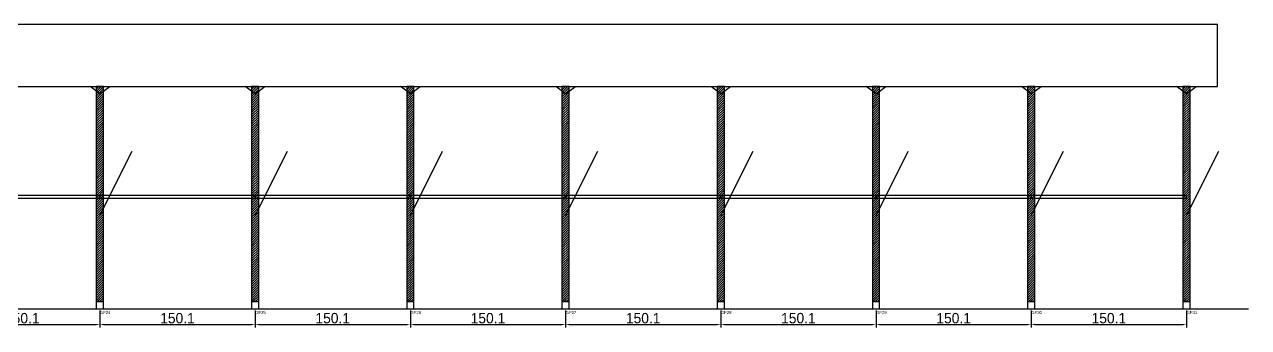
# Model space of a CAD drawing. Header units: metres. Extents: x -30 to 4593, y -25 to 308.
# Drawn here: x 3409 to 4593, y -25 to 268 of the extents above; entities that cross this region are included whole.
import ezdxf

# ---------------------------------------------------------------- set-up
doc = ezdxf.new("R2010")
doc.units = ezdxf.units.M
for name, color, linetype in [('BARRA_ANCORAGEM', 1, 'Continuous'), ('COTA', 241, 'Continuous'), ('GARFOS OK', 3, 'Continuous'), ('NOME DA VIGA', 6, 'Continuous'), ('SARR_7x7', 40, 'Continuous'), ('TIRAS REESCORAMENTO', 252, 'Continuous'), ('VIGAS', 3, 'Continuous')]:
    doc.layers.add(name, color=color, linetype=linetype)
doc.dimstyles.new('EZ DXF', dxfattribs={"dimtxt": 10, "dimasz": 3.5, "dimexe": 3, "dimexo": 1.5, "dimgap": 1, "dimtad": 1, "dimdec": 1, "dimdsep": 46, "dimcen": 2.5, "dimazin": 3, "dimtfac": 1, "dimtmove": 0, "dimatfit": 3})

msp = doc.modelspace()

# ---------------------------------------------------------------- hatches: boundary and pattern name
at = {"layer": 'COTA'}
h = msp.add_hatch(dxfattribs=at)
h.set_pattern_fill('ANSI31', scale=0.5)
h.paths.add_polyline_path([(3478.82, 0), (3485.82, 0), (3485.82, 208), (3478.82, 208)])
h = msp.add_hatch(dxfattribs=at)
h.set_pattern_fill('ANSI31', scale=0.5)
h.paths.add_polyline_path([(3628.92, 0), (3635.92, 0), (3635.92, 208), (3628.92, 208)])
h = msp.add_hatch(dxfattribs=at)
h.set_pattern_fill('ANSI31', scale=0.5)
h.paths.add_polyline_path([(3779.02, 0), (3786.02, 0), (3786.02, 208), (3779.02, 208)])
h = msp.add_hatch(dxfattribs=at)
h.set_pattern_fill('ANSI31', scale=0.5)
h.paths.add_polyline_path([(3929.12, 0), (3936.12, 0), (3936.12, 208), (3929.12, 208)])
h = msp.add_hatch(dxfattribs=at)
h.set_pattern_fill('ANSI31', scale=0.5)
h.paths.add_polyline_path([(4079.22, 0), (4086.22, 0), (4086.22, 208), (4079.22, 208)])
h = msp.add_hatch(dxfattribs=at)
h.set_pattern_fill('ANSI31', scale=0.5)
h.paths.add_polyline_path([(4229.32, 0), (4236.32, 0), (4236.32, 208), (4229.32, 208)])
h = msp.add_hatch(dxfattribs=at)
h.set_pattern_fill('ANSI31', scale=0.5)
h.paths.add_polyline_path([(4379.43, 0), (4386.43, 0), (4386.43, 208), (4379.43, 208)])
h = msp.add_hatch(dxfattribs=at)
h.set_pattern_fill('ANSI31', scale=0.5)
h.paths.add_polyline_path([(4529.53, 0), (4536.53, 0), (4536.53, 208), (4529.53, 208)])

# ---------------------------------------------------------------- linework, layer by layer
at = {"layer": 'BARRA_ANCORAGEM'}
for p, q in [((3482.32, 83.2), (3513.52, 145.6)), ((3632.42, 83.2), (3663.62, 145.6)), ((3782.52, 83.2), (3813.72, 145.6)), ((3932.62, 83.2), (3963.82, 145.6)), ((4082.72, 83.2), (4113.92, 145.6)), ((4232.82, 83.2), (4264.02, 145.6)), ((4382.93, 83.2), (4414.13, 145.6)), ((4533.03, 83.2), (4564.23, 145.6))]:
    msp.add_line(p, q, dxfattribs=at)
at = {"layer": 'GARFOS OK'}
for p, q in [((3482.32, 201), (3472.82, 208)), ((3472.82, 208), (3491.82, 208)), ((3482.32, 201), (3491.82, 208)), ((3632.42, 201), (3622.92, 208)), ((3622.92, 208), (3641.92, 208)), ((3632.42, 201), (3641.92, 208)), ((3782.52, 201), (3773.02, 208)), ((3773.02, 208), (3792.02, 208)), ((3782.52, 201), (3792.02, 208)), ((3932.62, 201), (3923.12, 208)), ((3923.12, 208), (3942.12, 208)), ((3932.62, 201), (3942.12, 208)), ((4082.72, 201), (4073.22, 208)), ((4073.22, 208), (4092.22, 208)), ((4082.72, 201), (4092.22, 208)), ((4232.82, 201), (4223.32, 208)), ((4223.32, 208), (4242.32, 208)), ((4232.82, 201), (4242.32, 208)), ((4382.93, 201), (4373.43, 208)), ((4373.43, 208), (4392.43, 208)), ((4382.93, 201), (4392.43, 208)), ((4533.03, 201), (4523.53, 208)), ((4523.53, 208), (4542.53, 208)), ((4533.03, 201), (4542.53, 208))]:
    msp.add_line(p, q, dxfattribs=at)
at = {"layer": 'GARFOS OK', "linetype": 'CONTINUOUS'}
msp.add_line((-30, -7), (4593.03, -7), dxfattribs=at)
at = {"layer": 'GARFOS OK'}
for points in [[(3478.82, 0), (3485.82, 0), (3485.82, 208), (3478.82, 208), (3478.82, 0)], [(3628.92, 0), (3635.92, 0), (3635.92, 208), (3628.92, 208), (3628.92, 0)], [(3779.02, 0), (3786.02, 0), (3786.02, 208), (3779.02, 208), (3779.02, 0)], [(3929.12, 0), (3936.12, 0), (3936.12, 208), (3929.12, 208), (3929.12, 0)], [(4079.22, 0), (4086.22, 0), (4086.22, 208), (4079.22, 208), (4079.22, 0)], [(4229.32, 0), (4236.32, 0), (4236.32, 208), (4229.32, 208), (4229.32, 0)], [(4379.43, 0), (4386.43, 0), (4386.43, 208), (4379.43, 208), (4379.43, 0)], [(4529.53, 0), (4536.53, 0), (4536.53, 208), (4529.53, 208), (4529.53, 0)]]:
    msp.add_lwpolyline(points, dxfattribs=at)
at = {"layer": 'SARR_7x7'}
for points in [[(3478.82, -7), (3485.82, -7), (3485.82, 0), (3478.82, 0), (3478.82, -7)], [(3628.92, -7), (3635.92, -7), (3635.92, 0), (3628.92, 0), (3628.92, -7)], [(3779.02, -7), (3786.02, -7), (3786.02, 0), (3779.02, 0), (3779.02, -7)], [(3929.12, -7), (3936.12, -7), (3936.12, 0), (3929.12, 0), (3929.12, -7)], [(4079.22, -7), (4086.22, -7), (4086.22, 0), (4079.22, 0), (4079.22, -7)], [(4229.32, -7), (4236.32, -7), (4236.32, 0), (4229.32, 0), (4229.32, -7)], [(4379.43, -7), (4386.43, -7), (4386.43, 0), (4379.43, 0), (4379.43, -7)], [(4529.53, -7), (4536.53, -7), (4536.53, 0), (4529.53, 0), (4529.53, -7)]]:
    msp.add_lwpolyline(points, dxfattribs=at)
at = {"layer": 'TIRAS REESCORAMENTO'}
for points in [[(3332.22, 100), (3482.32, 100), (3482.32, 102.5), (3332.22, 102.5), (3332.22, 100)], [(3482.32, 100), (3632.42, 100), (3632.42, 102.5), (3482.32, 102.5), (3482.32, 100)], [(3632.42, 100), (3782.52, 100), (3782.52, 102.5), (3632.42, 102.5), (3632.42, 100)], [(3782.52, 100), (3932.62, 100), (3932.62, 102.5), (3782.52, 102.5), (3782.52, 100)], [(3932.62, 100), (4082.72, 100), (4082.72, 102.5), (3932.62, 102.5), (3932.62, 100)], [(4082.72, 100), (4232.82, 100), (4232.82, 102.5), (4082.72, 102.5), (4082.72, 100)], [(4232.82, 100), (4382.93, 100), (4382.93, 102.5), (4232.82, 102.5), (4232.82, 100)], [(4382.93, 100), (4533.03, 100), (4533.03, 102.5), (4382.93, 102.5), (4382.93, 100)]]:
    msp.add_lwpolyline(points, dxfattribs=at)
at = {"layer": 'VIGAS'}
msp.add_lwpolyline([(0, 208), (4563.03, 208), (4563.03, 268), (0, 268), (0, 208)], dxfattribs=at)

# ---------------------------------------------------------------- texts
at = {"layer": 'NOME DA VIGA'}
for s, p in [('GF24', (3482.32, -12)), ('GF25', (3632.42, -12)), ('GF26', (3782.52, -12)), ('GF27', (3932.62, -12)), ('GF28', (4082.72, -12)), ('GF29', (4232.82, -12)), ('GF30', (4382.93, -12)), ('GF31', (4533.03, -12))]:
    msp.add_text(s, height=3, dxfattribs=at).set_placement(p)

# ---------------------------------------------------------------- dimensions: what is measured, and where the dimension line sits
at = {"layer": 'COTA'}
for base, p1, p2 in [((3332.22, -22), (3332.22, -7), (3482.32, -7)), ((3482.32, -22), (3482.32, -7), (3632.42, -7)), ((3632.42, -22), (3632.42, -7), (3782.52, -7)), ((3782.52, -22), (3782.52, -7), (3932.62, -7)), ((3932.62, -22), (3932.62, -7), (4082.72, -7)), ((4082.72, -22), (4082.72, -7), (4232.82, -7)), ((4232.82, -22), (4232.82, -7), (4382.93, -7)), ((4382.93, -22), (4382.93, -7), (4533.03, -7))]:
    msp.add_linear_dim(base=base, p1=p1, p2=p2, dimstyle='EZ DXF', dxfattribs=at).render()

doc.saveas('drawing.dxf')
